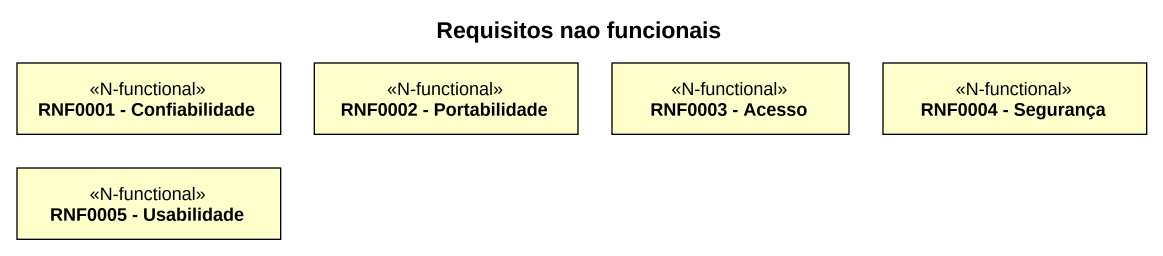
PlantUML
@startuml
title Requisitos nao funcionais
hide circle
hide empty members
class "RNF0001 - Confiabilidade" as RNF0001_Confiabilidade <<N-functional>>
class "RNF0002 - Portabilidade" as RNF0002_Portabilidade <<N-functional>>
class "RNF0003 - Acesso" as RNF0003_Acesso <<N-functional>>
class "RNF0004 - Segurança" as RNF0004_Segurança <<N-functional>>
class "RNF0005 - Usabilidade" as RNF0005_Usabilidade <<N-functional>>
@enduml
